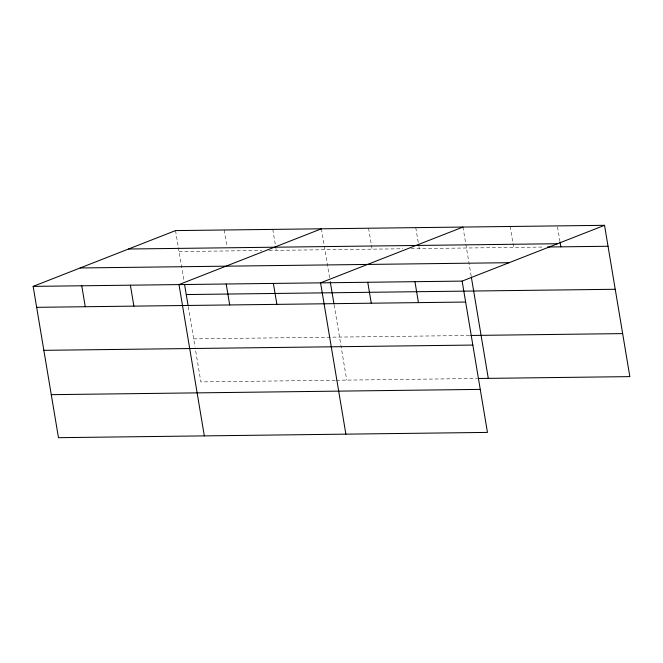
<?xml version="1.0" encoding="UTF-8"?>
<svg xmlns="http://www.w3.org/2000/svg" width="663" height="663" viewBox="0 0 663 663"><rect width="100%" height="100%" fill="white"/><g stroke="black" fill="none" stroke-linecap="round" stroke-linejoin="round"><path stroke-width="0.5" stroke-dasharray="3.31 2.49" d="M179.051 251.534L261.802 250.523M269.045 250.432L402.864 248.782M411.077 248.683L544.431 247.042M193.662 338.876L469.802 335.478M335.337 380.247L200.864 381.896L195.171 347.884M336.373 380.231L477.004 378.498M557.508 226.895L559.845 240.86M510.154 226.481L512.822 242.434M512.988 243.429L513.659 247.423M462.965 227.061L471.161 276.015M415.776 227.641L418.278 242.6M418.95 246.586L419.281 248.584M368.587 228.221L371.255 244.175M371.429 245.169L372.092 249.164M321.398 228.801L329.594 277.756M334.127 304.847L346.716 380.106M272.783 229.398L275.452 245.351M275.617 246.354L276.289 250.341M224.16 229.995L226.829 245.956M175.546 230.591L178.214 246.553M178.38 247.548L183.908 280.548M188.267 306.646L195.005 346.882"/><path stroke-width="0.99" d="M604.532 225.321L462.136 281.104L487.454 432.409L58.468 437.679L33.15 286.383L175.546 230.591L604.532 225.321L629.85 376.617L478.023 378.49M321.398 228.801L179.002 284.584L204.328 435.889M462.965 227.061L320.569 282.844L345.887 434.149M128.556 249.006L557.542 243.727M547.514 247.001L608.037 246.263M80.14 267.968L509.126 262.697M33.15 286.383L462.136 281.104M186.245 294.554L615.231 289.275M36.656 307.325L465.641 302.046M470.829 335.47L622.648 333.605M43.857 350.337L472.843 345.067M51.275 394.667L480.261 389.388M560.011 241.854L560.848 246.843M471.327 277.018L488.283 378.366M414.947 281.684L418.452 302.626M367.758 282.264L371.263 303.206M330.265 281.758L333.961 303.845M273.38 283.424L276.885 304.367M226.191 284.004L229.696 304.947M184.571 284.551L188.101 305.635M130.387 285.181L133.893 306.124M81.764 285.778L85.27 306.72"/></g></svg>
